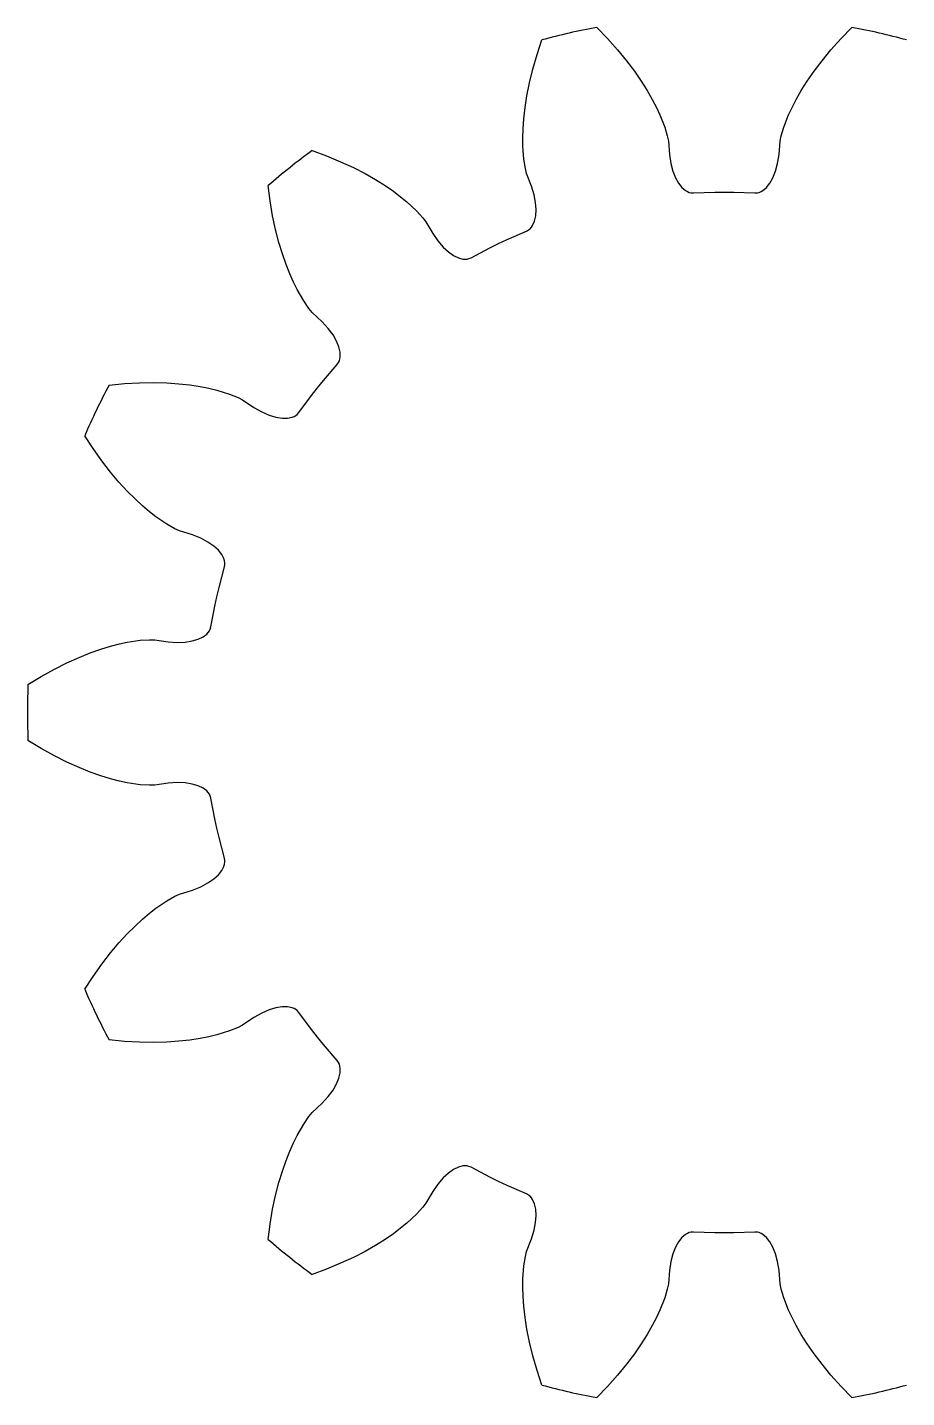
# Model space of a CAD drawing. Extents: x 5 to 37, y -15.7 to 15.7.
# Drawn here: x 5 to 25.19, y -15.73 to 15.73 of the extents above; entities that cross this region are included whole.
import ezdxf

# ---------------------------------------------------------------- set-up
doc = ezdxf.new("R2010")
doc.units = 0

msp = doc.modelspace()

# ---------------------------------------------------------------- linework, layer by layer
at = {"layer": 'layer0'}
for p, q in [((18.072, 15.73), (18.317, 15.477)), ((23.683, 15.477), (23.928, 15.73)), ((16.702, 15.108), (16.813, 15.442)), ((18.317, 15.477), (18.55, 15.217)), ((23.45, 15.217), (23.683, 15.477)), ((16.605, 14.773), (16.702, 15.108)), ((18.55, 15.217), (18.755, 14.966)), ((23.245, 14.966), (23.45, 15.217)), ((18.755, 14.966), (18.937, 14.725)), ((23.063, 14.725), (23.245, 14.966)), ((16.529, 14.458), (16.605, 14.773)), ((18.937, 14.725), (19.094, 14.496)), ((19.094, 14.496), (19.231, 14.279)), ((22.769, 14.279), (22.906, 14.496)), ((22.906, 14.496), (23.063, 14.725)), ((16.427, 13.887), (16.47, 14.162)), ((16.47, 14.162), (16.529, 14.458)), ((19.231, 14.279), (19.346, 14.078)), ((22.654, 14.078), (22.769, 14.279)), ((16.398, 13.633), (16.427, 13.887)), ((19.346, 14.078), (19.443, 13.891)), ((19.443, 13.891), (19.521, 13.722)), ((22.479, 13.722), (22.557, 13.891)), ((22.557, 13.891), (22.654, 14.078)), ((16.382, 13.401), (16.398, 13.633)), ((19.521, 13.722), (19.632, 13.44)), ((22.368, 13.44), (22.479, 13.722)), ((16.376, 13.191), (16.382, 13.401)), ((19.632, 13.44), (19.693, 13.238)), ((19.693, 13.238), (19.718, 13.121)), ((22.282, 13.121), (22.307, 13.238)), ((22.307, 13.238), (22.368, 13.44)), ((11.537, 12.902), (11.868, 12.78)), ((16.378, 13.005), (16.376, 13.191)), ((16.401, 12.703), (16.378, 13.005)), ((19.718, 13.121), (19.741, 12.81)), ((22.259, 12.81), (22.282, 13.121)), ((11.868, 12.78), (12.19, 12.647)), ((12.19, 12.647), (12.484, 12.51)), ((16.434, 12.494), (16.401, 12.703)), ((19.741, 12.81), (19.775, 12.606)), ((19.775, 12.606), (19.823, 12.428)), ((22.177, 12.428), (22.225, 12.606)), ((22.225, 12.606), (22.259, 12.81)), ((12.484, 12.51), (12.752, 12.372)), ((12.752, 12.372), (12.994, 12.234)), ((16.462, 12.378), (16.434, 12.494)), ((16.576, 12.088), (16.462, 12.378)), ((19.823, 12.428), (19.883, 12.276)), ((19.883, 12.276), (19.952, 12.151)), ((22.048, 12.151), (22.117, 12.276)), ((22.117, 12.276), (22.177, 12.428)), ((10.572, 11.747), (10.528, 12.097)), ((12.994, 12.234), (13.211, 12.098)), ((13.211, 12.098), (13.402, 11.966)), ((13.402, 11.966), (13.57, 11.84)), ((16.634, 11.889), (16.576, 12.088)), ((19.952, 12.151), (20.029, 12.053)), ((20.029, 12.053), (20.111, 11.984)), ((20.111, 11.984), (20.154, 11.96)), ((20.154, 11.96), (20.197, 11.942)), ((21.803, 11.942), (21.846, 11.96)), ((21.846, 11.96), (21.889, 11.984)), ((21.889, 11.984), (21.971, 12.053)), ((21.971, 12.053), (22.048, 12.151)), ((10.631, 11.403), (10.572, 11.747)), ((13.57, 11.84), (13.714, 11.722)), ((13.714, 11.722), (13.936, 11.516)), ((16.668, 11.708), (16.634, 11.889)), ((16.68, 11.545), (16.668, 11.708)), ((20.197, 11.942), (20.24, 11.932)), ((20.24, 11.932), (20.294, 11.929)), ((20.294, 11.929), (20.781, 11.948)), ((20.781, 11.948), (21, 11.95)), ((21, 11.95), (21.219, 11.948)), ((21.219, 11.948), (21.706, 11.929)), ((21.706, 11.929), (21.76, 11.932)), ((21.76, 11.932), (21.803, 11.942)), ((10.699, 11.086), (10.631, 11.403)), ((13.936, 11.516), (14.079, 11.36)), ((14.079, 11.36), (14.152, 11.266)), ((16.645, 11.281), (16.672, 11.402)), ((16.672, 11.402), (16.68, 11.545)), ((10.774, 10.794), (10.699, 11.086)), ((14.152, 11.266), (14.307, 10.995)), ((16.013, 10.86), (16.46, 11.054)), ((16.46, 11.054), (16.508, 11.08)), ((16.508, 11.08), (16.542, 11.108)), ((16.542, 11.108), (16.573, 11.142)), ((16.573, 11.142), (16.601, 11.183)), ((16.601, 11.183), (16.645, 11.281)), ((10.855, 10.528), (10.774, 10.794)), ((14.307, 10.995), (14.427, 10.826)), ((14.427, 10.826), (14.547, 10.686)), ((15.619, 10.67), (15.815, 10.767)), ((15.815, 10.767), (16.013, 10.86)), ((10.939, 10.286), (10.855, 10.528)), ((14.547, 10.686), (14.667, 10.575)), ((14.667, 10.575), (14.784, 10.493)), ((14.784, 10.493), (14.896, 10.439)), ((14.896, 10.439), (15, 10.412)), ((15, 10.412), (15.049, 10.408)), ((15.049, 10.408), (15.095, 10.411)), ((15.095, 10.411), (15.138, 10.421)), ((15.138, 10.421), (15.188, 10.441)), ((15.188, 10.441), (15.619, 10.67)), ((11.025, 10.07), (10.939, 10.286)), ((11.111, 9.878), (11.025, 10.07)), ((11.193, 9.712), (11.111, 9.878)), ((11.345, 9.449), (11.193, 9.712)), ((11.465, 9.275), (11.345, 9.449)), ((11.541, 9.183), (11.465, 9.275)), ((11.77, 8.971), (11.541, 9.183)), ((11.908, 8.818), (11.77, 8.971)), ((12.017, 8.669), (11.908, 8.818)), ((12.099, 8.527), (12.017, 8.669)), ((12.153, 8.395), (12.099, 8.527)), ((12.181, 8.274), (12.153, 8.395)), ((12.185, 8.166), (12.181, 8.274)), ((11.795, 7.621), (12.114, 7.99)), ((12.114, 7.99), (12.145, 8.034)), ((12.145, 8.034), (12.164, 8.074)), ((12.164, 8.074), (12.177, 8.118)), ((12.177, 8.118), (12.185, 8.166)), ((6.876, 7.518), (7.227, 7.552)), ((7.227, 7.552), (7.575, 7.572)), ((7.575, 7.572), (7.899, 7.576)), ((7.899, 7.576), (8.201, 7.568)), ((8.201, 7.568), (8.478, 7.548)), ((11.657, 7.451), (11.795, 7.621)), ((8.478, 7.548), (8.733, 7.52)), ((8.733, 7.52), (8.963, 7.484)), ((8.963, 7.484), (9.169, 7.443)), ((9.169, 7.443), (9.35, 7.4)), ((9.35, 7.4), (9.639, 7.311)), ((9.639, 7.311), (9.836, 7.232)), ((11.233, 6.886), (11.522, 7.278)), ((11.522, 7.278), (11.657, 7.451)), ((9.836, 7.232), (9.942, 7.179)), ((9.942, 7.179), (10.2, 7.002)), ((10.2, 7.002), (10.38, 6.902)), ((10.38, 6.902), (10.55, 6.828)), ((10.55, 6.828), (10.706, 6.78)), ((10.706, 6.78), (10.847, 6.757)), ((10.847, 6.757), (10.971, 6.756)), ((10.971, 6.756), (11.077, 6.777)), ((11.077, 6.777), (11.122, 6.795)), ((11.122, 6.795), (11.162, 6.818)), ((11.162, 6.818), (11.197, 6.845)), ((11.197, 6.845), (11.233, 6.886)), ((6.508, 6.06), (6.316, 6.355)), ((6.71, 5.775), (6.508, 6.06)), ((6.908, 5.519), (6.71, 5.775)), ((7.103, 5.288), (6.908, 5.519)), ((7.291, 5.083), (7.103, 5.288)), ((7.472, 4.902), (7.291, 5.083)), ((7.643, 4.745), (7.472, 4.902)), ((7.804, 4.609), (7.643, 4.745)), ((7.951, 4.495), (7.804, 4.609)), ((8.201, 4.324), (7.951, 4.495)), ((8.385, 4.22), (8.201, 4.324)), ((8.493, 4.17), (8.385, 4.22)), ((8.791, 4.078), (8.493, 4.17)), ((8.983, 3.999), (8.791, 4.078)), ((9.146, 3.913), (8.983, 3.999)), ((9.28, 3.821), (9.146, 3.913)), ((9.387, 3.725), (9.28, 3.821)), ((9.465, 3.629), (9.387, 3.725)), ((9.514, 3.533), (9.465, 3.629)), ((9.529, 3.486), (9.514, 3.533)), ((9.536, 3.44), (9.529, 3.486)), ((9.4, 2.872), (9.527, 3.343)), ((9.527, 3.343), (9.536, 3.396)), ((9.536, 3.396), (9.536, 3.44)), ((9.35, 2.659), (9.4, 2.872)), ((9.303, 2.445), (9.35, 2.659)), ((9.213, 1.966), (9.303, 2.445)), ((9.178, 1.874), (9.198, 1.914)), ((9.198, 1.914), (9.213, 1.966)), ((6.907, 1.52), (7.111, 1.573)), ((7.111, 1.573), (7.293, 1.612)), ((7.293, 1.612), (7.592, 1.657)), ((7.592, 1.657), (7.804, 1.672)), ((7.804, 1.672), (7.923, 1.67)), ((7.923, 1.67), (8.231, 1.623)), ((8.231, 1.623), (8.437, 1.611)), ((8.437, 1.611), (8.622, 1.618)), ((8.622, 1.618), (8.783, 1.643)), ((8.783, 1.643), (8.921, 1.682)), ((8.921, 1.682), (9.033, 1.736)), ((9.033, 1.736), (9.119, 1.8)), ((9.119, 1.8), (9.152, 1.836)), ((9.152, 1.836), (9.178, 1.874)), ((5.909, 1.142), (6.185, 1.265)), ((6.185, 1.265), (6.443, 1.368)), ((6.443, 1.368), (6.685, 1.453)), ((6.685, 1.453), (6.907, 1.52)), ((5.314, 0.828), (5.619, 0.997)), ((5.619, 0.997), (5.909, 1.142)), ((5.013, 0.646), (5.314, 0.828)), ((5.314, -0.828), (5.013, -0.646)), ((5.619, -0.997), (5.314, -0.828)), ((5.909, -1.142), (5.619, -0.997)), ((6.185, -1.265), (5.909, -1.142)), ((6.443, -1.368), (6.185, -1.265)), ((6.685, -1.453), (6.443, -1.368)), ((6.907, -1.52), (6.685, -1.453)), ((7.111, -1.573), (6.907, -1.52)), ((7.293, -1.612), (7.111, -1.573)), ((7.592, -1.657), (7.293, -1.612)), ((7.804, -1.672), (7.592, -1.657)), ((7.923, -1.67), (7.804, -1.672)), ((8.231, -1.623), (7.923, -1.67)), ((8.437, -1.611), (8.231, -1.623)), ((8.622, -1.618), (8.437, -1.611)), ((8.783, -1.643), (8.622, -1.618)), ((8.921, -1.682), (8.783, -1.643)), ((9.033, -1.736), (8.921, -1.682)), ((9.119, -1.8), (9.033, -1.736)), ((9.152, -1.836), (9.119, -1.8)), ((9.178, -1.874), (9.152, -1.836)), ((9.198, -1.914), (9.178, -1.874)), ((9.213, -1.966), (9.198, -1.914)), ((9.303, -2.445), (9.213, -1.966)), ((9.35, -2.659), (9.303, -2.445)), ((9.4, -2.872), (9.35, -2.659)), ((9.527, -3.343), (9.4, -2.872)), ((9.536, -3.396), (9.527, -3.343)), ((9.529, -3.486), (9.536, -3.44)), ((9.536, -3.44), (9.536, -3.396)), ((9.28, -3.821), (9.387, -3.725)), ((9.387, -3.725), (9.465, -3.629)), ((9.465, -3.629), (9.514, -3.533)), ((9.514, -3.533), (9.529, -3.486)), ((8.493, -4.17), (8.791, -4.078)), ((8.791, -4.078), (8.983, -3.999)), ((8.983, -3.999), (9.146, -3.913)), ((9.146, -3.913), (9.28, -3.821)), ((7.951, -4.495), (8.201, -4.324)), ((8.201, -4.324), (8.385, -4.22)), ((8.385, -4.22), (8.493, -4.17)), ((7.643, -4.745), (7.804, -4.609)), ((7.804, -4.609), (7.951, -4.495)), ((7.291, -5.083), (7.472, -4.902)), ((7.472, -4.902), (7.643, -4.745)), ((6.908, -5.519), (7.103, -5.288)), ((7.103, -5.288), (7.291, -5.083)), ((6.71, -5.775), (6.908, -5.519)), ((6.508, -6.06), (6.71, -5.775)), ((6.316, -6.355), (6.508, -6.06)), ((10.38, -6.902), (10.2, -7.002)), ((10.55, -6.828), (10.38, -6.902)), ((10.706, -6.78), (10.55, -6.828)), ((10.847, -6.757), (10.706, -6.78)), ((10.971, -6.756), (10.847, -6.757)), ((11.077, -6.777), (10.971, -6.756)), ((11.122, -6.795), (11.077, -6.777)), ((11.162, -6.818), (11.122, -6.795)), ((11.197, -6.845), (11.162, -6.818)), ((11.233, -6.886), (11.197, -6.845)), ((11.522, -7.278), (11.233, -6.886)), ((9.836, -7.232), (9.639, -7.311)), ((9.942, -7.179), (9.836, -7.232)), ((10.2, -7.002), (9.942, -7.179)), ((7.227, -7.552), (6.876, -7.518)), ((8.478, -7.548), (8.201, -7.568)), ((8.733, -7.52), (8.478, -7.548)), ((8.963, -7.484), (8.733, -7.52)), ((9.169, -7.443), (8.963, -7.484)), ((9.35, -7.4), (9.169, -7.443)), ((9.639, -7.311), (9.35, -7.4)), ((11.657, -7.451), (11.522, -7.278)), ((11.795, -7.621), (11.657, -7.451)), ((7.575, -7.572), (7.227, -7.552)), ((7.899, -7.576), (7.575, -7.572)), ((8.201, -7.568), (7.899, -7.576)), ((12.114, -7.99), (11.795, -7.621)), ((12.145, -8.034), (12.114, -7.99)), ((12.164, -8.074), (12.145, -8.034)), ((12.177, -8.118), (12.164, -8.074)), ((12.185, -8.166), (12.177, -8.118)), ((12.181, -8.274), (12.185, -8.166)), ((12.099, -8.527), (12.153, -8.395)), ((12.153, -8.395), (12.181, -8.274)), ((11.908, -8.818), (12.017, -8.669)), ((12.017, -8.669), (12.099, -8.527)), ((11.541, -9.183), (11.77, -8.971)), ((11.77, -8.971), (11.908, -8.818)), ((11.345, -9.449), (11.465, -9.275)), ((11.465, -9.275), (11.541, -9.183)), ((11.111, -9.878), (11.193, -9.712)), ((11.193, -9.712), (11.345, -9.449)), ((11.025, -10.07), (11.111, -9.878)), ((10.855, -10.528), (10.939, -10.286)), ((10.939, -10.286), (11.025, -10.07)), ((10.774, -10.794), (10.855, -10.528)), ((14.547, -10.686), (14.427, -10.826)), ((14.667, -10.575), (14.547, -10.686)), ((14.784, -10.493), (14.667, -10.575)), ((14.896, -10.439), (14.784, -10.493)), ((15, -10.412), (14.896, -10.439)), ((15.049, -10.408), (15, -10.412)), ((15.095, -10.411), (15.049, -10.408)), ((15.138, -10.421), (15.095, -10.411)), ((15.188, -10.441), (15.138, -10.421)), ((15.619, -10.67), (15.188, -10.441)), ((15.815, -10.767), (15.619, -10.67)), ((10.699, -11.086), (10.774, -10.794)), ((14.307, -10.995), (14.152, -11.266)), ((14.427, -10.826), (14.307, -10.995)), ((16.013, -10.86), (15.815, -10.767)), ((16.46, -11.054), (16.013, -10.86)), ((10.631, -11.403), (10.699, -11.086)), ((14.152, -11.266), (14.079, -11.36)), ((16.508, -11.08), (16.46, -11.054)), ((16.542, -11.108), (16.508, -11.08)), ((16.573, -11.142), (16.542, -11.108)), ((16.601, -11.183), (16.573, -11.142)), ((16.645, -11.281), (16.601, -11.183)), ((16.672, -11.402), (16.645, -11.281)), ((10.572, -11.747), (10.631, -11.403)), ((13.936, -11.516), (13.714, -11.722)), ((14.079, -11.36), (13.936, -11.516)), ((16.668, -11.708), (16.68, -11.545)), ((16.68, -11.545), (16.672, -11.402)), ((10.528, -12.097), (10.572, -11.747)), ((13.57, -11.84), (13.402, -11.966)), ((13.714, -11.722), (13.57, -11.84)), ((16.576, -12.088), (16.634, -11.889)), ((16.634, -11.889), (16.668, -11.708)), ((20.197, -11.942), (20.154, -11.96)), ((20.24, -11.932), (20.197, -11.942)), ((20.294, -11.929), (20.24, -11.932)), ((20.781, -11.948), (20.294, -11.929)), ((21, -11.95), (20.781, -11.948)), ((21.219, -11.948), (21, -11.95)), ((21.706, -11.929), (21.219, -11.948)), ((21.76, -11.932), (21.706, -11.929)), ((21.803, -11.942), (21.76, -11.932)), ((21.846, -11.96), (21.803, -11.942)), ((12.994, -12.234), (12.752, -12.372)), ((13.211, -12.098), (12.994, -12.234)), ((13.402, -11.966), (13.211, -12.098)), ((16.462, -12.378), (16.576, -12.088)), ((19.952, -12.151), (19.883, -12.276)), ((20.029, -12.053), (19.952, -12.151)), ((20.111, -11.984), (20.029, -12.053)), ((20.154, -11.96), (20.111, -11.984)), ((21.889, -11.984), (21.846, -11.96)), ((21.971, -12.053), (21.889, -11.984)), ((22.048, -12.151), (21.971, -12.053)), ((22.117, -12.276), (22.048, -12.151)), ((12.484, -12.51), (12.19, -12.647)), ((12.752, -12.372), (12.484, -12.51)), ((16.401, -12.703), (16.434, -12.494)), ((16.434, -12.494), (16.462, -12.378)), ((19.823, -12.428), (19.775, -12.606)), ((19.883, -12.276), (19.823, -12.428)), ((22.177, -12.428), (22.117, -12.276)), ((22.225, -12.606), (22.177, -12.428)), ((11.868, -12.78), (11.537, -12.902)), ((12.19, -12.647), (11.868, -12.78)), ((16.378, -13.005), (16.401, -12.703)), ((19.741, -12.81), (19.718, -13.121)), ((19.775, -12.606), (19.741, -12.81)), ((22.259, -12.81), (22.225, -12.606)), ((22.282, -13.121), (22.259, -12.81)), ((16.376, -13.191), (16.378, -13.005)), ((16.382, -13.401), (16.376, -13.191)), ((19.718, -13.121), (19.693, -13.238)), ((22.307, -13.238), (22.282, -13.121)), ((16.398, -13.633), (16.382, -13.401)), ((19.632, -13.44), (19.521, -13.722)), ((19.693, -13.238), (19.632, -13.44)), ((22.368, -13.44), (22.307, -13.238)), ((22.479, -13.722), (22.368, -13.44)), ((16.427, -13.887), (16.398, -13.633)), ((19.521, -13.722), (19.443, -13.891)), ((22.557, -13.891), (22.479, -13.722)), ((16.47, -14.162), (16.427, -13.887)), ((19.346, -14.078), (19.231, -14.279)), ((19.443, -13.891), (19.346, -14.078)), ((22.654, -14.078), (22.557, -13.891)), ((22.769, -14.279), (22.654, -14.078)), ((16.529, -14.458), (16.47, -14.162)), ((16.605, -14.773), (16.529, -14.458)), ((19.231, -14.279), (19.094, -14.496)), ((22.906, -14.496), (22.769, -14.279)), ((16.702, -15.108), (16.605, -14.773)), ((18.937, -14.725), (18.755, -14.966)), ((19.094, -14.496), (18.937, -14.725)), ((23.063, -14.725), (22.906, -14.496)), ((23.245, -14.966), (23.063, -14.725)), ((18.755, -14.966), (18.55, -15.217)), ((23.45, -15.217), (23.245, -14.966)), ((16.813, -15.442), (16.702, -15.108)), ((18.55, -15.217), (18.317, -15.477)), ((23.683, -15.477), (23.45, -15.217)), ((18.317, -15.477), (18.072, -15.73)), ((23.928, -15.73), (23.683, -15.477))]:
    msp.add_line(p, q, dxfattribs=at)
for start, end in [(100.545, 105.1693), (74.8307, 79.455), (126.2593, 130.8836), (151.9735, 156.5979), (177.6878, 182.3122), (203.4021, 208.0265), (229.1164, 233.7407), (254.8307, 259.455), (280.545, 285.1693)]:
    msp.add_arc((21, 0), 16, start, end, dxfattribs=at)
at = {"layer": 'layer1'}
for p, q in [((18.072, 15.73), (18.317, 15.477)), ((23.683, 15.477), (23.928, 15.73)), ((16.702, 15.108), (16.813, 15.442)), ((18.317, 15.477), (18.55, 15.217)), ((23.45, 15.217), (23.683, 15.477)), ((16.605, 14.773), (16.702, 15.108)), ((18.55, 15.217), (18.755, 14.966)), ((23.245, 14.966), (23.45, 15.217)), ((18.755, 14.966), (18.937, 14.725)), ((23.063, 14.725), (23.245, 14.966)), ((16.529, 14.458), (16.605, 14.773)), ((18.937, 14.725), (19.094, 14.496)), ((19.094, 14.496), (19.231, 14.279)), ((22.769, 14.279), (22.906, 14.496)), ((22.906, 14.496), (23.063, 14.725)), ((16.427, 13.887), (16.47, 14.162)), ((16.47, 14.162), (16.529, 14.458)), ((19.231, 14.279), (19.346, 14.078)), ((22.654, 14.078), (22.769, 14.279)), ((16.398, 13.633), (16.427, 13.887)), ((19.346, 14.078), (19.443, 13.891)), ((19.443, 13.891), (19.521, 13.722)), ((22.479, 13.722), (22.557, 13.891)), ((22.557, 13.891), (22.654, 14.078)), ((16.382, 13.401), (16.398, 13.633)), ((19.521, 13.722), (19.632, 13.44)), ((22.368, 13.44), (22.479, 13.722)), ((16.376, 13.191), (16.382, 13.401)), ((19.632, 13.44), (19.693, 13.238)), ((19.693, 13.238), (19.718, 13.121)), ((22.282, 13.121), (22.307, 13.238)), ((22.307, 13.238), (22.368, 13.44)), ((11.537, 12.902), (11.868, 12.78)), ((16.378, 13.005), (16.376, 13.191)), ((16.401, 12.703), (16.378, 13.005)), ((19.718, 13.121), (19.741, 12.81)), ((22.259, 12.81), (22.282, 13.121)), ((11.868, 12.78), (12.19, 12.647)), ((12.19, 12.647), (12.484, 12.51)), ((16.434, 12.494), (16.401, 12.703)), ((19.741, 12.81), (19.775, 12.606)), ((19.775, 12.606), (19.823, 12.428)), ((22.177, 12.428), (22.225, 12.606)), ((22.225, 12.606), (22.259, 12.81)), ((12.484, 12.51), (12.752, 12.372)), ((12.752, 12.372), (12.994, 12.234)), ((16.462, 12.378), (16.434, 12.494)), ((16.576, 12.088), (16.462, 12.378)), ((19.823, 12.428), (19.883, 12.276)), ((19.883, 12.276), (19.952, 12.151)), ((22.048, 12.151), (22.117, 12.276)), ((22.117, 12.276), (22.177, 12.428)), ((10.572, 11.747), (10.528, 12.097)), ((12.994, 12.234), (13.211, 12.098)), ((13.211, 12.098), (13.402, 11.966)), ((13.402, 11.966), (13.57, 11.84)), ((16.634, 11.889), (16.576, 12.088)), ((19.952, 12.151), (20.029, 12.053)), ((20.029, 12.053), (20.111, 11.984)), ((20.111, 11.984), (20.154, 11.96)), ((20.154, 11.96), (20.197, 11.942)), ((21.803, 11.942), (21.846, 11.96)), ((21.846, 11.96), (21.889, 11.984)), ((21.889, 11.984), (21.971, 12.053)), ((21.971, 12.053), (22.048, 12.151)), ((10.631, 11.403), (10.572, 11.747)), ((13.57, 11.84), (13.714, 11.722)), ((13.714, 11.722), (13.936, 11.516)), ((16.668, 11.708), (16.634, 11.889)), ((16.68, 11.545), (16.668, 11.708)), ((20.197, 11.942), (20.24, 11.932)), ((20.24, 11.932), (20.294, 11.929)), ((20.294, 11.929), (20.781, 11.948)), ((20.781, 11.948), (21, 11.95)), ((21, 11.95), (21.219, 11.948)), ((21.219, 11.948), (21.706, 11.929)), ((21.706, 11.929), (21.76, 11.932)), ((21.76, 11.932), (21.803, 11.942)), ((10.699, 11.086), (10.631, 11.403)), ((13.936, 11.516), (14.079, 11.36)), ((14.079, 11.36), (14.152, 11.266)), ((16.645, 11.281), (16.672, 11.402)), ((16.672, 11.402), (16.68, 11.545)), ((10.774, 10.794), (10.699, 11.086)), ((14.152, 11.266), (14.307, 10.995)), ((16.013, 10.86), (16.46, 11.054)), ((16.46, 11.054), (16.508, 11.08)), ((16.508, 11.08), (16.542, 11.108)), ((16.542, 11.108), (16.573, 11.142)), ((16.573, 11.142), (16.601, 11.183)), ((16.601, 11.183), (16.645, 11.281)), ((10.855, 10.528), (10.774, 10.794)), ((14.307, 10.995), (14.427, 10.826)), ((14.427, 10.826), (14.547, 10.686)), ((15.619, 10.67), (15.815, 10.767)), ((15.815, 10.767), (16.013, 10.86)), ((10.939, 10.286), (10.855, 10.528)), ((14.547, 10.686), (14.667, 10.575)), ((14.667, 10.575), (14.784, 10.493)), ((14.784, 10.493), (14.896, 10.439)), ((14.896, 10.439), (15, 10.412)), ((15, 10.412), (15.049, 10.408)), ((15.049, 10.408), (15.095, 10.411)), ((15.095, 10.411), (15.138, 10.421)), ((15.138, 10.421), (15.188, 10.441)), ((15.188, 10.441), (15.619, 10.67)), ((11.025, 10.07), (10.939, 10.286)), ((11.111, 9.878), (11.025, 10.07)), ((11.193, 9.712), (11.111, 9.878)), ((11.345, 9.449), (11.193, 9.712)), ((11.465, 9.275), (11.345, 9.449)), ((11.541, 9.183), (11.465, 9.275)), ((11.77, 8.971), (11.541, 9.183)), ((11.908, 8.818), (11.77, 8.971)), ((12.017, 8.669), (11.908, 8.818)), ((12.099, 8.527), (12.017, 8.669)), ((12.153, 8.395), (12.099, 8.527)), ((12.181, 8.274), (12.153, 8.395)), ((12.185, 8.166), (12.181, 8.274)), ((11.795, 7.621), (12.114, 7.99)), ((12.114, 7.99), (12.145, 8.034)), ((12.145, 8.034), (12.164, 8.074)), ((12.164, 8.074), (12.177, 8.118)), ((12.177, 8.118), (12.185, 8.166)), ((6.876, 7.518), (7.227, 7.552)), ((7.227, 7.552), (7.575, 7.572)), ((7.575, 7.572), (7.899, 7.576)), ((7.899, 7.576), (8.201, 7.568)), ((8.201, 7.568), (8.478, 7.548)), ((11.657, 7.451), (11.795, 7.621)), ((8.478, 7.548), (8.733, 7.52)), ((8.733, 7.52), (8.963, 7.484)), ((8.963, 7.484), (9.169, 7.443)), ((9.169, 7.443), (9.35, 7.4)), ((9.35, 7.4), (9.639, 7.311)), ((9.639, 7.311), (9.836, 7.232)), ((11.233, 6.886), (11.522, 7.278)), ((11.522, 7.278), (11.657, 7.451)), ((9.836, 7.232), (9.942, 7.179)), ((9.942, 7.179), (10.2, 7.002)), ((10.2, 7.002), (10.38, 6.902)), ((10.38, 6.902), (10.55, 6.828)), ((10.55, 6.828), (10.706, 6.78)), ((10.706, 6.78), (10.847, 6.757)), ((10.847, 6.757), (10.971, 6.756)), ((10.971, 6.756), (11.077, 6.777)), ((11.077, 6.777), (11.122, 6.795)), ((11.122, 6.795), (11.162, 6.818)), ((11.162, 6.818), (11.197, 6.845)), ((11.197, 6.845), (11.233, 6.886)), ((6.508, 6.06), (6.316, 6.355)), ((6.71, 5.775), (6.508, 6.06)), ((6.908, 5.519), (6.71, 5.775)), ((7.103, 5.288), (6.908, 5.519)), ((7.291, 5.083), (7.103, 5.288)), ((7.472, 4.902), (7.291, 5.083)), ((7.643, 4.745), (7.472, 4.902)), ((7.804, 4.609), (7.643, 4.745)), ((7.951, 4.495), (7.804, 4.609)), ((8.201, 4.324), (7.951, 4.495)), ((8.385, 4.22), (8.201, 4.324)), ((8.493, 4.17), (8.385, 4.22)), ((8.791, 4.078), (8.493, 4.17)), ((8.983, 3.999), (8.791, 4.078)), ((9.146, 3.913), (8.983, 3.999)), ((9.28, 3.821), (9.146, 3.913)), ((9.387, 3.725), (9.28, 3.821)), ((9.465, 3.629), (9.387, 3.725)), ((9.514, 3.533), (9.465, 3.629)), ((9.529, 3.486), (9.514, 3.533)), ((9.536, 3.44), (9.529, 3.486)), ((9.4, 2.872), (9.527, 3.343)), ((9.527, 3.343), (9.536, 3.396)), ((9.536, 3.396), (9.536, 3.44)), ((9.35, 2.659), (9.4, 2.872)), ((9.303, 2.445), (9.35, 2.659)), ((9.213, 1.966), (9.303, 2.445)), ((9.178, 1.874), (9.198, 1.914)), ((9.198, 1.914), (9.213, 1.966)), ((6.907, 1.52), (7.111, 1.573)), ((7.111, 1.573), (7.293, 1.612)), ((7.293, 1.612), (7.592, 1.657)), ((7.592, 1.657), (7.804, 1.672)), ((7.804, 1.672), (7.923, 1.67)), ((7.923, 1.67), (8.231, 1.623)), ((8.231, 1.623), (8.437, 1.611)), ((8.437, 1.611), (8.622, 1.618)), ((8.622, 1.618), (8.783, 1.643)), ((8.783, 1.643), (8.921, 1.682)), ((8.921, 1.682), (9.033, 1.736)), ((9.033, 1.736), (9.119, 1.8)), ((9.119, 1.8), (9.152, 1.836)), ((9.152, 1.836), (9.178, 1.874)), ((5.909, 1.142), (6.185, 1.265)), ((6.185, 1.265), (6.443, 1.368)), ((6.443, 1.368), (6.685, 1.453)), ((6.685, 1.453), (6.907, 1.52)), ((5.314, 0.828), (5.619, 0.997)), ((5.619, 0.997), (5.909, 1.142)), ((5.013, 0.646), (5.314, 0.828)), ((5.314, -0.828), (5.013, -0.646)), ((5.619, -0.997), (5.314, -0.828)), ((5.909, -1.142), (5.619, -0.997)), ((6.185, -1.265), (5.909, -1.142)), ((6.443, -1.368), (6.185, -1.265)), ((6.685, -1.453), (6.443, -1.368)), ((6.907, -1.52), (6.685, -1.453)), ((7.111, -1.573), (6.907, -1.52)), ((7.293, -1.612), (7.111, -1.573)), ((7.592, -1.657), (7.293, -1.612)), ((7.804, -1.672), (7.592, -1.657)), ((7.923, -1.67), (7.804, -1.672)), ((8.231, -1.623), (7.923, -1.67)), ((8.437, -1.611), (8.231, -1.623)), ((8.622, -1.618), (8.437, -1.611)), ((8.783, -1.643), (8.622, -1.618)), ((8.921, -1.682), (8.783, -1.643)), ((9.033, -1.736), (8.921, -1.682)), ((9.119, -1.8), (9.033, -1.736)), ((9.152, -1.836), (9.119, -1.8)), ((9.178, -1.874), (9.152, -1.836)), ((9.198, -1.914), (9.178, -1.874)), ((9.213, -1.966), (9.198, -1.914)), ((9.303, -2.445), (9.213, -1.966)), ((9.35, -2.659), (9.303, -2.445)), ((9.4, -2.872), (9.35, -2.659)), ((9.527, -3.343), (9.4, -2.872)), ((9.536, -3.396), (9.527, -3.343)), ((9.529, -3.486), (9.536, -3.44)), ((9.536, -3.44), (9.536, -3.396)), ((9.28, -3.821), (9.387, -3.725)), ((9.387, -3.725), (9.465, -3.629)), ((9.465, -3.629), (9.514, -3.533)), ((9.514, -3.533), (9.529, -3.486)), ((8.493, -4.17), (8.791, -4.078)), ((8.791, -4.078), (8.983, -3.999)), ((8.983, -3.999), (9.146, -3.913)), ((9.146, -3.913), (9.28, -3.821)), ((7.951, -4.495), (8.201, -4.324)), ((8.201, -4.324), (8.385, -4.22)), ((8.385, -4.22), (8.493, -4.17)), ((7.643, -4.745), (7.804, -4.609)), ((7.804, -4.609), (7.951, -4.495)), ((7.291, -5.083), (7.472, -4.902)), ((7.472, -4.902), (7.643, -4.745)), ((6.908, -5.519), (7.103, -5.288)), ((7.103, -5.288), (7.291, -5.083)), ((6.71, -5.775), (6.908, -5.519)), ((6.508, -6.06), (6.71, -5.775)), ((6.316, -6.355), (6.508, -6.06)), ((10.38, -6.902), (10.2, -7.002)), ((10.55, -6.828), (10.38, -6.902)), ((10.706, -6.78), (10.55, -6.828)), ((10.847, -6.757), (10.706, -6.78)), ((10.971, -6.756), (10.847, -6.757)), ((11.077, -6.777), (10.971, -6.756)), ((11.122, -6.795), (11.077, -6.777)), ((11.162, -6.818), (11.122, -6.795)), ((11.197, -6.845), (11.162, -6.818)), ((11.233, -6.886), (11.197, -6.845)), ((11.522, -7.278), (11.233, -6.886)), ((9.836, -7.232), (9.639, -7.311)), ((9.942, -7.179), (9.836, -7.232)), ((10.2, -7.002), (9.942, -7.179)), ((7.227, -7.552), (6.876, -7.518)), ((8.478, -7.548), (8.201, -7.568)), ((8.733, -7.52), (8.478, -7.548)), ((8.963, -7.484), (8.733, -7.52)), ((9.169, -7.443), (8.963, -7.484)), ((9.35, -7.4), (9.169, -7.443)), ((9.639, -7.311), (9.35, -7.4)), ((11.657, -7.451), (11.522, -7.278)), ((11.795, -7.621), (11.657, -7.451)), ((7.575, -7.572), (7.227, -7.552)), ((7.899, -7.576), (7.575, -7.572)), ((8.201, -7.568), (7.899, -7.576)), ((12.114, -7.99), (11.795, -7.621)), ((12.145, -8.034), (12.114, -7.99)), ((12.164, -8.074), (12.145, -8.034)), ((12.177, -8.118), (12.164, -8.074)), ((12.185, -8.166), (12.177, -8.118)), ((12.181, -8.274), (12.185, -8.166)), ((12.099, -8.527), (12.153, -8.395)), ((12.153, -8.395), (12.181, -8.274)), ((11.908, -8.818), (12.017, -8.669)), ((12.017, -8.669), (12.099, -8.527)), ((11.541, -9.183), (11.77, -8.971)), ((11.77, -8.971), (11.908, -8.818)), ((11.345, -9.449), (11.465, -9.275)), ((11.465, -9.275), (11.541, -9.183)), ((11.111, -9.878), (11.193, -9.712)), ((11.193, -9.712), (11.345, -9.449)), ((11.025, -10.07), (11.111, -9.878)), ((10.855, -10.528), (10.939, -10.286)), ((10.939, -10.286), (11.025, -10.07)), ((10.774, -10.794), (10.855, -10.528)), ((14.547, -10.686), (14.427, -10.826)), ((14.667, -10.575), (14.547, -10.686)), ((14.784, -10.493), (14.667, -10.575)), ((14.896, -10.439), (14.784, -10.493)), ((15, -10.412), (14.896, -10.439)), ((15.049, -10.408), (15, -10.412)), ((15.095, -10.411), (15.049, -10.408)), ((15.138, -10.421), (15.095, -10.411)), ((15.188, -10.441), (15.138, -10.421)), ((15.619, -10.67), (15.188, -10.441)), ((15.815, -10.767), (15.619, -10.67)), ((10.699, -11.086), (10.774, -10.794)), ((14.307, -10.995), (14.152, -11.266)), ((14.427, -10.826), (14.307, -10.995)), ((16.013, -10.86), (15.815, -10.767)), ((16.46, -11.054), (16.013, -10.86)), ((10.631, -11.403), (10.699, -11.086)), ((14.152, -11.266), (14.079, -11.36)), ((16.508, -11.08), (16.46, -11.054)), ((16.542, -11.108), (16.508, -11.08)), ((16.573, -11.142), (16.542, -11.108)), ((16.601, -11.183), (16.573, -11.142)), ((16.645, -11.281), (16.601, -11.183)), ((16.672, -11.402), (16.645, -11.281)), ((10.572, -11.747), (10.631, -11.403)), ((13.936, -11.516), (13.714, -11.722)), ((14.079, -11.36), (13.936, -11.516)), ((16.668, -11.708), (16.68, -11.545)), ((16.68, -11.545), (16.672, -11.402)), ((10.528, -12.097), (10.572, -11.747)), ((13.57, -11.84), (13.402, -11.966)), ((13.714, -11.722), (13.57, -11.84)), ((16.576, -12.088), (16.634, -11.889)), ((16.634, -11.889), (16.668, -11.708)), ((20.197, -11.942), (20.154, -11.96)), ((20.24, -11.932), (20.197, -11.942)), ((20.294, -11.929), (20.24, -11.932)), ((20.781, -11.948), (20.294, -11.929)), ((21, -11.95), (20.781, -11.948)), ((21.219, -11.948), (21, -11.95)), ((21.706, -11.929), (21.219, -11.948)), ((21.76, -11.932), (21.706, -11.929)), ((21.803, -11.942), (21.76, -11.932)), ((21.846, -11.96), (21.803, -11.942)), ((12.994, -12.234), (12.752, -12.372)), ((13.211, -12.098), (12.994, -12.234)), ((13.402, -11.966), (13.211, -12.098)), ((16.462, -12.378), (16.576, -12.088)), ((19.952, -12.151), (19.883, -12.276)), ((20.029, -12.053), (19.952, -12.151)), ((20.111, -11.984), (20.029, -12.053)), ((20.154, -11.96), (20.111, -11.984)), ((21.889, -11.984), (21.846, -11.96)), ((21.971, -12.053), (21.889, -11.984)), ((22.048, -12.151), (21.971, -12.053)), ((22.117, -12.276), (22.048, -12.151)), ((12.484, -12.51), (12.19, -12.647)), ((12.752, -12.372), (12.484, -12.51)), ((16.401, -12.703), (16.434, -12.494)), ((16.434, -12.494), (16.462, -12.378)), ((19.823, -12.428), (19.775, -12.606)), ((19.883, -12.276), (19.823, -12.428)), ((22.177, -12.428), (22.117, -12.276)), ((22.225, -12.606), (22.177, -12.428)), ((11.868, -12.78), (11.537, -12.902)), ((12.19, -12.647), (11.868, -12.78)), ((16.378, -13.005), (16.401, -12.703)), ((19.741, -12.81), (19.718, -13.121)), ((19.775, -12.606), (19.741, -12.81)), ((22.259, -12.81), (22.225, -12.606)), ((22.282, -13.121), (22.259, -12.81)), ((16.376, -13.191), (16.378, -13.005)), ((16.382, -13.401), (16.376, -13.191)), ((19.718, -13.121), (19.693, -13.238)), ((22.307, -13.238), (22.282, -13.121)), ((16.398, -13.633), (16.382, -13.401)), ((19.632, -13.44), (19.521, -13.722)), ((19.693, -13.238), (19.632, -13.44)), ((22.368, -13.44), (22.307, -13.238)), ((22.479, -13.722), (22.368, -13.44)), ((16.427, -13.887), (16.398, -13.633)), ((19.521, -13.722), (19.443, -13.891)), ((22.557, -13.891), (22.479, -13.722)), ((16.47, -14.162), (16.427, -13.887)), ((19.346, -14.078), (19.231, -14.279)), ((19.443, -13.891), (19.346, -14.078)), ((22.654, -14.078), (22.557, -13.891)), ((22.769, -14.279), (22.654, -14.078)), ((16.529, -14.458), (16.47, -14.162)), ((16.605, -14.773), (16.529, -14.458)), ((19.231, -14.279), (19.094, -14.496)), ((22.906, -14.496), (22.769, -14.279)), ((16.702, -15.108), (16.605, -14.773)), ((18.937, -14.725), (18.755, -14.966)), ((19.094, -14.496), (18.937, -14.725)), ((23.063, -14.725), (22.906, -14.496)), ((23.245, -14.966), (23.063, -14.725)), ((18.755, -14.966), (18.55, -15.217)), ((23.45, -15.217), (23.245, -14.966)), ((16.813, -15.442), (16.702, -15.108)), ((18.55, -15.217), (18.317, -15.477)), ((23.683, -15.477), (23.45, -15.217)), ((18.317, -15.477), (18.072, -15.73)), ((23.928, -15.73), (23.683, -15.477))]:
    msp.add_line(p, q, dxfattribs=at)
for start, end in [(100.545, 105.1693), (74.8307, 79.455), (126.2593, 130.8836), (151.9735, 156.5979), (177.6878, 182.3122), (203.4021, 208.0265), (229.1164, 233.7407), (254.8307, 259.455), (280.545, 285.1693)]:
    msp.add_arc((21, 0), 16, start, end, dxfattribs=at)

doc.saveas('drawing.dxf')
